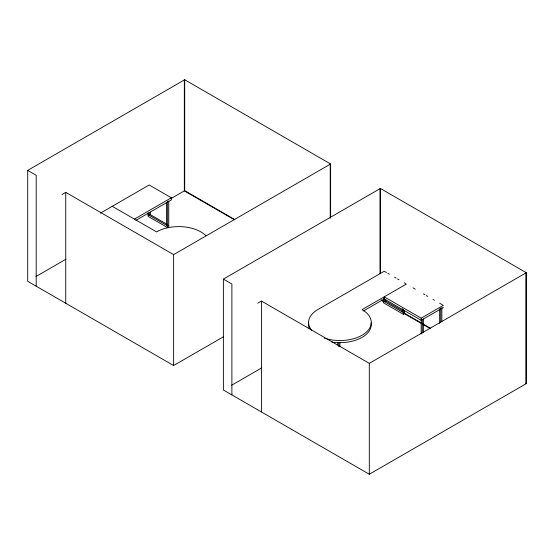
<?xml version="1.0" encoding="UTF-8"?>
<svg xmlns="http://www.w3.org/2000/svg" width="554" height="554" viewBox="0 0 554 554"><rect width="100%" height="100%" fill="white"/><g stroke="black" fill="none" stroke-linecap="round" stroke-linejoin="round"><path stroke-width="0.83" d="M223.407 336.79L173.617 365.536L27.7 281.293L27.7 170.39L184.697 79.748L330.613 163.991L330.613 217.293M62.055 194.489L65.746 192.356L173.617 254.632L330.613 163.991M100.419 213.138L149.185 184.981L171.345 197.778L171.345 199.911L135.882 220.388M134.407 219.107L171.345 197.778M35.941 276.536L65.919 259.23M170.84 198.657L184.697 190.652L234.834 219.599M166.948 224.245L150.293 214.627L149.185 215.271L149.185 212.708M168.762 225.291L167.654 225.928L148.077 214.627M148.077 212.923L148.077 216.337L167.654 227.639L168.762 226.995L168.762 200.95M223.387 279.105L380.383 188.464L526.3 272.707L526.3 383.61L369.303 474.252L223.387 390.009L223.387 279.105L231.884 284.008L231.884 394.912M257.742 303.204L261.44 301.071L369.303 363.348L526.3 272.707M406.401 284.043L362.074 309.631A31.343 18.095 0 0 1 364.774 333.446A31.343 18.095 0 0 1 324.235 338.099M231.634 385.252L261.606 367.939M363.549 310.912L384.234 298.966L421.179 320.295L443.339 307.498M402.703 310.912L385.716 301.099L384.608 301.743L384.608 299.181M404.552 311.978L403.444 312.622L383.5 301.099M383.5 298.544L383.5 302.809L403.444 314.326L404.552 313.682L404.552 310.275M384.234 298.966L384.234 296.833L421.179 318.162L443.339 305.365M386.45 272.52L384.234 271.245L317.74 309.631A31.343 18.095 0 0 0 311.667 330.288M387.932 273.378L389.407 274.23M394.58 277.215L396.055 278.066M397.537 278.918L399.012 279.777M404.185 282.762L405.66 283.613M413.049 287.879L415.265 289.16M423.394 293.849L424.87 294.7M426.345 295.559L427.826 296.411M432.999 299.395L434.474 300.247M439.647 303.232L442.604 304.942M381.131 299.797L383.375 301.092M404.33 313.19L421.539 323.127M423.034 323.993L430.52 328.314M381.512 300.441L383.749 301.736M403.928 313.384L421.116 323.307M422.612 324.173L430.084 328.487M234.46 219.813L184.33 190.867L184.33 79.963M112.24 206.31L156.567 231.904A31.343 18.095 0 0 1 205.88 235.651M27.7 170.39L36.197 175.293L36.197 286.196M525.933 272.921L525.933 383.825M441.863 307.498L441.863 321.77M440.755 308.142L440.755 322.407M439.647 308.779L439.647 323.28M423.374 319.014L423.374 332.442M422.286 319.644L422.286 333.072M421.179 318.162L421.179 333.944M403.444 309.208L403.444 314.326M402.336 308.564L402.336 311.978M385.716 299.395L385.716 301.099M380.383 188.464L380.383 273.572M380.016 188.679L380.016 273.787M369.303 363.348L369.303 474.252M339.907 342.476L339.907 346.742M338.799 342.261L338.799 346.527M337.691 342.476L337.691 345.038M330.239 164.206L330.239 218.366M261.44 301.071L261.44 411.975M184.697 79.748L184.697 190.652M173.617 254.632L173.617 365.536M167.654 201.192L167.654 227.639M166.56 202.265L166.56 225.305M150.293 212.113L150.293 214.627M65.746 192.356L65.746 303.26M371.132 322.989A31.343 18.095 0 0 1 331.798 342.04M309.305 328.48A31.343 18.095 0 0 1 308.682 322.989"/></g></svg>
